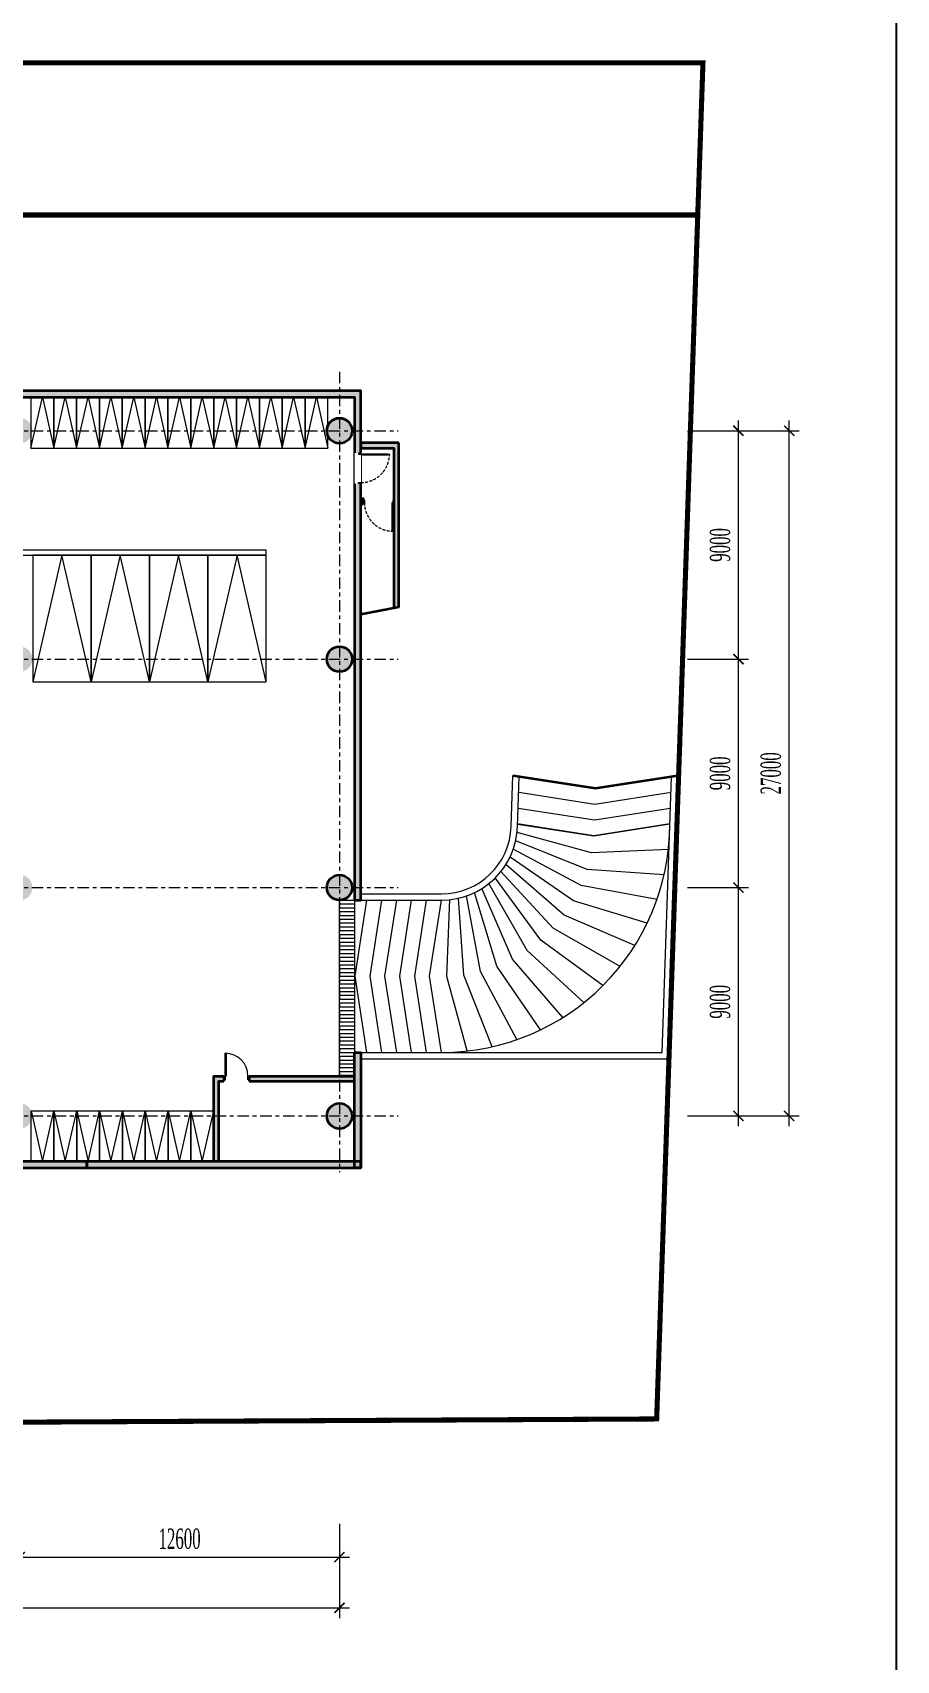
# Model space of a CAD drawing. Header units: millimetres. Extents: x 90964 to 877642, y 656808 to 1438307.
# Drawn here: x 410128 to 444170, y 1329422 to 1393564 of the extents above; entities that cross this region are included whole.
import ezdxf
from ezdxf.xclip import XClip

# ---------------------------------------------------------------- set-up
doc = ezdxf.new("R2010")
doc.units = ezdxf.units.MM
doc.header["$LTSCALE"] = 300
doc.header["$XCLIPFRAME"] = 0
doc.set_wipeout_variables(frame=1)
for name, pattern in [('( Hidden )', [0.375, 0.25, -0.125]), ('CENTER', [3, 1.5, -0.5, 0.5, -0.5]), ('HIDDEN', [0.75, 0.5, -0.25])]:
    doc.linetypes.add(name, pattern=pattern)
doc.layers.get('Defpoints').update_dxf_attribs({"color": 6})
doc.layers.add('A-CAY', color=7, linetype='Continuous', lineweight=13, true_color=0x3b7500)
for name, color, linetype, lineweight in [('A-COT VACH', 2, 'Continuous', 35), ('A-CUA', 25, 'Continuous', 5), ('A-DIM', 125, 'Continuous', 15), ('A-DOOR', 31, 'Continuous', 9), ('A-DOOR-FRAM', 31, 'Continuous', 9), ('A-HATCH', 251, 'Continuous', 5), ('A-NET MANH', 8, 'Continuous', 9), ('A-NET THAY', 125, 'Continuous', 18), ('A-TRUC', 250, 'CENTER', 5), ('A-TUONG', 7, 'Continuous', 35)]:
    doc.layers.add(name, color=color, linetype=linetype, lineweight=lineweight)
doc.styles.add('ROMANSssss', font='vntimeh.shx', dxfattribs={"width": 0.55})
doc.dimstyles.new('DIM_1-400 MB', dxfattribs={"dimscale": 400, "dimtxt": 2, "dimasz": 1, "dimexe": 1, "dimexo": 0, "dimgap": 0.8, "dimtad": 1, "dimdec": 0, "dimzin": 0, "dimdsep": 46, "dimtxsty": 'ROMANSssss', "dimblk": 'ARCHTICK', "dimcen": 1, "dimdle": 1, "dimclrd": 256, "dimclre": 256, "dimclrt": 7, "dimadec": 0, "dimazin": 0, "dimtfac": 1, "dimtdec": 0, "dimtix": 1, "dimtofl": 0, "dimtmove": 2, "dimatfit": 3, "dimfxl": 1, "dimtolj": 1, "dimtzin": 0, "dimarcsym": 0})

# ---------------------------------------------------------------- blocks, each defined once
blk = doc.blocks.new('_ArchTick')
at = {"color": 0, "linetype": 'ByBlock', "const_width": 0.15}
blk.add_lwpolyline([(-0.5, -0.5), (0.5, 0.5)], dxfattribs=at)
blk = doc.blocks.new('*D303')
at = {"layer": 'A-DIM', "lineweight": -2, "transparency": 16777216}
for p, q in [((-77246, -41925), (-77246, -45632)), ((-846, -41925), (-846, -45632)), ((-77646, -45232), (-446, -45232))]:
    blk.add_line(p, q, dxfattribs=at)
at = {"layer": 'Defpoints', "color": 0, "transparency": 16777216}
for p in [(-77246, -41925), (-846, -41925), (-846, -45232)]:
    blk.add_point(p, dxfattribs=at)
at = {"layer": 'A-DIM', "lineweight": -2, "transparency": 16777216, "xscale": 400, "yscale": 400, "zscale": 400, "rotation": 180}
blk.add_blockref('_ArchTick', (-77246, -45232), dxfattribs=at)
at = {"layer": 'A-DIM', "lineweight": -2, "transparency": 16777216, "xscale": 400, "yscale": 400, "zscale": 400}
blk.add_blockref('_ArchTick', (-846, -45232), dxfattribs=at)
at = {"layer": 'A-DIM', "color": 7, "transparency": 16777216, "insert": (-39046, -44512), "char_height": 800, "attachment_point": 5, "style": 'ROMANSssss'}
blk.add_mtext('\\A1;76400', dxfattribs=at)
blk = doc.blocks.new('*D310')
at = {"layer": 'A-DIM', "lineweight": -2, "transparency": 16777216}
for p, q in [((-13446, -41925), (-13446, -43632)), ((-846, -41925), (-846, -43632)), ((-13846, -43232), (-446, -43232))]:
    blk.add_line(p, q, dxfattribs=at)
at = {"layer": 'Defpoints', "color": 0, "transparency": 16777216}
for p in [(-13446, -41925), (-846, -41925), (-846, -43232)]:
    blk.add_point(p, dxfattribs=at)
at = {"layer": 'A-DIM', "lineweight": -2, "transparency": 16777216, "xscale": 400, "yscale": 400, "zscale": 400, "rotation": 180}
blk.add_blockref('_ArchTick', (-13446, -43232), dxfattribs=at)
at = {"layer": 'A-DIM', "lineweight": -2, "transparency": 16777216, "xscale": 400, "yscale": 400, "zscale": 400}
blk.add_blockref('_ArchTick', (-846, -43232), dxfattribs=at)
at = {"layer": 'A-DIM', "color": 7, "transparency": 16777216, "insert": (-7146, -42512), "char_height": 800, "attachment_point": 5, "style": 'ROMANSssss'}
blk.add_mtext('\\A1;12600', dxfattribs=at)
blk = doc.blocks.new('*D311')
at = {"layer": 'A-DIM', "lineweight": -2, "transparency": 16777216}
for p, q in [((14875, -26250), (14875, -16450)), ((12875, -16850), (15275, -16850)), ((12875, -25850), (15275, -25850))]:
    blk.add_line(p, q, dxfattribs=at)
at = {"layer": 'Defpoints', "color": 0, "transparency": 16777216}
for p in [(12875, -16850), (14875, -16850), (12875, -25850)]:
    blk.add_point(p, dxfattribs=at)
at = {"layer": 'A-DIM', "lineweight": -2, "transparency": 16777216, "xscale": 400, "yscale": 400, "zscale": 400}
for p, rotation in [((14875, -16850), 90), ((14875, -25850), 270)]:
    blk.add_blockref('_ArchTick', p, dxfattribs=dict(at, rotation=rotation))
at = {"layer": 'A-DIM', "color": 7, "transparency": 16777216, "insert": (14155, -21350), "char_height": 800, "attachment_point": 5, "rotation": 90, "style": 'ROMANSssss'}
blk.add_mtext('\\A1;9000', dxfattribs=at)
blk = doc.blocks.new('*D312')
at = {"layer": 'A-DIM', "lineweight": -2, "transparency": 16777216}
for p, q in [((14875, -17250), (14875, -7450)), ((12875, -7850), (15275, -7850)), ((12875, -16850), (15275, -16850))]:
    blk.add_line(p, q, dxfattribs=at)
at = {"layer": 'Defpoints', "color": 0, "transparency": 16777216}
for p in [(12875, -7850), (14875, -7850), (12875, -16850)]:
    blk.add_point(p, dxfattribs=at)
at = {"layer": 'A-DIM', "lineweight": -2, "transparency": 16777216, "xscale": 400, "yscale": 400, "zscale": 400}
for p, rotation in [((14875, -7850), 90), ((14875, -16850), 270)]:
    blk.add_blockref('_ArchTick', p, dxfattribs=dict(at, rotation=rotation))
at = {"layer": 'A-DIM', "color": 7, "transparency": 16777216, "insert": (14155, -12350), "char_height": 800, "attachment_point": 5, "rotation": 90, "style": 'ROMANSssss'}
blk.add_mtext('\\A1;9000', dxfattribs=at)
blk = doc.blocks.new('*D313')
at = {"layer": 'A-DIM', "lineweight": -2, "transparency": 16777216}
for p, q in [((14875, -8250), (14875, 1550)), ((12875, 1150), (15275, 1150)), ((12875, -7850), (15275, -7850))]:
    blk.add_line(p, q, dxfattribs=at)
at = {"layer": 'Defpoints', "color": 0, "transparency": 16777216}
for p in [(12875, 1150), (14875, 1150), (12875, -7850)]:
    blk.add_point(p, dxfattribs=at)
at = {"layer": 'A-DIM', "lineweight": -2, "transparency": 16777216, "xscale": 400, "yscale": 400, "zscale": 400}
for p, rotation in [((14875, 1150), 90), ((14875, -7850), 270)]:
    blk.add_blockref('_ArchTick', p, dxfattribs=dict(at, rotation=rotation))
at = {"layer": 'A-DIM', "color": 7, "transparency": 16777216, "insert": (14155, -3350), "char_height": 800, "attachment_point": 5, "rotation": 90, "style": 'ROMANSssss'}
blk.add_mtext('\\A1;9000', dxfattribs=at)
blk = doc.blocks.new('*D314')
at = {"layer": 'A-DIM', "lineweight": -2, "transparency": 16777216}
for p, q in [((16875, -26250), (16875, 1550)), ((12875, 1150), (17275, 1150)), ((12875, -25850), (17275, -25850))]:
    blk.add_line(p, q, dxfattribs=at)
at = {"layer": 'Defpoints', "color": 0, "transparency": 16777216}
for p in [(12875, 1150), (16875, 1150), (12875, -25850)]:
    blk.add_point(p, dxfattribs=at)
at = {"layer": 'A-DIM', "lineweight": -2, "transparency": 16777216, "xscale": 400, "yscale": 400, "zscale": 400}
for p, rotation in [((16875, 1150), 90), ((16875, -25850), 270)]:
    blk.add_blockref('_ArchTick', p, dxfattribs=dict(at, rotation=rotation))
at = {"layer": 'A-DIM', "color": 7, "transparency": 16777216, "insert": (16155, -12350), "char_height": 800, "attachment_point": 5, "rotation": 90, "style": 'ROMANSssss'}
blk.add_mtext('\\A1;27000', dxfattribs=at)
blk = doc.blocks.new('LUOICOT THAPDOI')
at = {"layer": 'A-HATCH'}
h = blk.add_hatch(color=256, dxfattribs=at)
h.dxf.hatch_style = 1
edge = h.paths.add_edge_path()
edge.add_arc((220998, 1226625), 500, 0, 360)
edge = h.paths.add_edge_path()
edge.add_arc((233598, 1226625), 500, 0, 360)
edge = h.paths.add_edge_path()
edge.add_arc((246198, 1226625), 500, 0, 360)
edge = h.paths.add_edge_path()
edge.add_arc((246198, 1217625), 500, 0, 360)
edge = h.paths.add_edge_path()
edge.add_arc((233598, 1217625), 500, 0, 360)
edge = h.paths.add_edge_path()
edge.add_arc((220998, 1217625), 500, 0, 360)
edge = h.paths.add_edge_path()
edge.add_arc((214298, 1226625), 500, 0, 360)
edge = h.paths.add_edge_path()
edge.add_arc((201698, 1226625), 500, 0, 360)
edge = h.paths.add_edge_path()
edge.add_arc((194998, 1226625), 500, 0, 360)
edge = h.paths.add_edge_path()
edge.add_arc((182398, 1226625), 500, 0, 360)
edge = h.paths.add_edge_path()
edge.add_arc((169798, 1226625), 500, 0, 360)
edge = h.paths.add_edge_path()
edge.add_arc((169798, 1217625), 500, 0, 360)
edge = h.paths.add_edge_path()
edge.add_arc((169798, 1208625), 500, 0, 360)
edge = h.paths.add_edge_path()
edge.add_arc((169798, 1199625), 500, 0, 360)
edge = h.paths.add_edge_path()
edge.add_arc((182398, 1199625), 500, 0, 360)
edge = h.paths.add_edge_path()
edge.add_arc((182398, 1208625), 500, 0, 360)
edge = h.paths.add_edge_path()
edge.add_arc((182398, 1217625), 500, 0, 360)
edge = h.paths.add_edge_path()
edge.add_arc((194998, 1217625), 500, 0, 360)
edge = h.paths.add_edge_path()
edge.add_arc((194998, 1208625), 500, 0, 360)
edge = h.paths.add_edge_path()
edge.add_arc((194998, 1199625), 500, 0, 360)
edge = h.paths.add_edge_path()
edge.add_arc((201698, 1208625), 500, 0, 360)
edge = h.paths.add_edge_path()
edge.add_arc((214298, 1208625), 500, 0, 360)
edge = h.paths.add_edge_path()
edge.add_arc((220998, 1208625), 500, 0, 360)
edge = h.paths.add_edge_path()
edge.add_arc((220998, 1199625), 500, 0, 360)
edge = h.paths.add_edge_path()
edge.add_arc((233598, 1199625), 500, 0, 360)
edge = h.paths.add_edge_path()
edge.add_arc((233598, 1208625), 500, 0, 360)
edge = h.paths.add_edge_path()
edge.add_arc((246198, 1208625), 500, 0, 360)
edge = h.paths.add_edge_path()
edge.add_arc((246198, 1199625), 500, 0, 360)
at = {"layer": 'A-COT VACH'}
for centre in [(246198, 1226625), (246198, 1217625), (246198, 1208625), (246198, 1199625)]:
    blk.add_circle(centre, 500, dxfattribs=at)
at = {"layer": 'A-TRUC'}
for p, q in [((246198, 1228945), (246198, 1197405)), ((246198, 1228945), (246198, 1197405)), ((167478, 1226625), (248518, 1226625)), ((167478, 1217625), (248518, 1217625)), ((167478, 1208625), (248518, 1208625)), ((167478, 1199625), (248518, 1199625))]:
    blk.add_line(p, q, dxfattribs=at)
blk = doc.blocks.new('CHO DO O TO')
at = {"layer": 'A-NET MANH', "color": 251}
blk.add_lwpolyline([(-1150, 0), (1150, 0), (1150, 5000), (-1150, 5000)], close=True, dxfattribs=at)
blk.add_lwpolyline([(-1150, 5000), (0, 0), (1150, 5000)], dxfattribs=at)
blk = doc.blocks.new('*U196')
at = {"layer": 'A-TUONG'}
blk.add_blockref('CHO DO O TO', (0, -2500), dxfattribs=at)
blk = doc.blocks.new('*U197')
at = {"layer": 'A-TUONG', "color": 0, "linetype": 'ByBlock', "lineweight": -2, "transparency": 16777216}
for p in [(-6900, 0), (-4600, 0), (-2300, 0), (0, 0)]:
    blk.add_blockref('*U196', p, dxfattribs=at)
blk = doc.blocks.new('CHO DO XE MAY')
at = {"layer": 'A-NET MANH', "color": 251}
blk.add_lwpolyline([(-450, -2000), (450, -2000), (450, 0), (-450, 0)], close=True, dxfattribs=at)
blk.add_lwpolyline([(-450, -2000), (0, 0), (450, -2000)], dxfattribs=at)
blk = doc.blocks.new('*U210')
at = {"layer": 'A-TUONG'}
blk.add_blockref('CHO DO XE MAY', (0, 1000), dxfattribs=at)
blk = doc.blocks.new('*U211')
at = {"layer": 'A-TUONG', "color": 0, "linetype": 'ByBlock', "lineweight": -2, "transparency": 16777216}
for p in [(0, 0), (900, 0), (1800, 0), (2700, 0), (3600, 0), (4500, 0), (5400, 0), (6300, 0)]:
    blk.add_blockref('*U210', p, dxfattribs=at)
blk = doc.blocks.new('*U257')
at = {"layer": 'A-TUONG'}
blk.add_blockref('CHO DO XE MAY', (0, 1000), dxfattribs=at)
blk = doc.blocks.new('*U258')
at = {"layer": 'A-TUONG', "color": 0, "linetype": 'ByBlock', "lineweight": -2, "transparency": 16777216}
for p in [(0, 0), (900, 0), (1800, 0), (2700, 0), (3600, 0), (4500, 0), (5400, 0), (6300, 0), (7200, 0), (8100, 0), (9000, 0), (9900, 0), (10800, 0)]:
    blk.add_blockref('*U257', p, dxfattribs=at)
blk = doc.blocks.new('*U294')
at = {"layer": 'A-HATCH'}
blk.add_lwpolyline([(233, -3000), (-233, 0), (233, 3000)], dxfattribs=at)
blk = doc.blocks.new('*U295')
at = {"layer": 'A-HATCH', "color": 0, "linetype": 'ByBlock', "lineweight": -2, "transparency": 16777216}
for p, rotation in [((430301, 1359476), 83.57142857142857), ((430364, 1360147), 90.00000000000001), ((429951, 1358178), 70.71428571428571), ((430162, 1358818), 77.14285714285715), ((429321, 1356990), 57.85714285714285), ((429669, 1357567), 64.28571428571428), ((427923, 1355544), 38.57142857142856), ((428442, 1355972), 45), ((428910, 1356457), 51.42857142857144), ((424805, 1354391), 6.428571428571362), ((425472, 1354478), 12.85714285714285), ((426126, 1354640), 19.28571428571427), ((426758, 1354873), 25.7142857142857), ((427359, 1355175), 32.14285714285714)]:
    blk.add_blockref('*U294', p, dxfattribs=dict(at, rotation=rotation))
blk.add_blockref('*U294', (424131, 1354380), dxfattribs=at)
blk = doc.blocks.new('M_Door-Passage-Single-Flush - M_Door-Passage-Single-Flush-756115-Option 5 Floor Plans')
at = {"layer": 'A-DOOR'}
for p, q in [((405, -81.35), (450, -81.35)), ((405, -981.35), (405, -81.35)), ((450, -81.35), (450, -981.35)), ((450, -981.35), (405, -981.35))]:
    blk.add_line(p, q, dxfattribs=at)
blk.add_arc((450, -81.35), 900, 180, 270, dxfattribs=at)
at = {"layer": 'A-DOOR-FRAM'}
for p, q in [((-500, 68.65), (-450, 68.65)), ((-500, -81.35), (-500, 68.65)), ((-450, 68.65), (-450, -81.35)), ((450, 68.65), (500, 68.65)), ((450, -81.35), (450, 68.65)), ((500, 68.65), (500, -81.35)), ((-450, -81.35), (-500, -81.35)), ((500, -81.35), (450, -81.35))]:
    blk.add_line(p, q, dxfattribs=at)
blk = doc.blocks.new('NEN NEW')
at = {"color": 1, "linetype": 'CENTER', "lineweight": 0, "const_width": 200}
blk.add_lwpolyline([(750, -53922), (96388, -53438), (98212, 0), (0, 0), (749, -53922)], dxfattribs=at)
blk = doc.blocks.new('NEN NEW T')
at = {"color": 5, "linetype": '( Hidden )', "lineweight": 0, "ltscale": 5, "const_width": 200}
blk.add_lwpolyline([(98006.9, -6000), (6083.9, -6000), (6749.3, -53891.3)], dxfattribs=at)
at = {"layer": 'A-TUONG'}
blk.add_blockref('NEN NEW', (0, 0), dxfattribs=at)
blk = doc.blocks.new('*U347')
blk.add_line((-100, 70), (-1400, 70))
for points in [[(133, 1600), (133, 1540), (40, 1540), (40, 1550), (0, 1550), (0, 1600)], [(0, 50), (-1500, 50), (-1500, 90), (0, 90)], [(-100, 50), (-100, 90), (-1400, 90), (-1400, 50)], [(133, 0), (133, 60), (40, 60), (40, 50), (0, 50), (0, 0)]]:
    blk.add_lwpolyline(points, close=True)
at = {"linetype": 'HIDDEN'}
blk.add_arc((0, 50), 1500, 90, 180, dxfattribs=at)
blk = doc.blocks.new('*U348')
blk.add_line((-100, 70), (-1400, 70))
for points in [[(133, 1600), (133, 1540), (40, 1540), (40, 1550), (0, 1550), (0, 1600)], [(0, 50), (-1500, 50), (-1500, 90), (0, 90)], [(-100, 50), (-100, 90), (-1400, 90), (-1400, 50)], [(133, 0), (133, 60), (40, 60), (40, 50), (0, 50), (0, 0)]]:
    blk.add_lwpolyline(points, close=True)
at = {"linetype": 'HIDDEN'}
blk.add_arc((0, 50), 1500, 90, 180, dxfattribs=at)
blk = doc.blocks.new('DIM T1')
at = {"layer": 'A-DIM'}
for base, p1, p2, picture, middle in [((14875.1, 1150), (12875.1, -7850), (12875.1, 1150), '*D313', (14155.1, -3350)), ((16875.1, 1150), (12875.1, -25850), (12875.1, 1150), '*D314', (16155.1, -12350)), ((14875.1, -7850), (12875.1, -16850), (12875.1, -7850), '*D312', (14155.1, -12350)), ((14875.1, -16850), (12875.1, -25850), (12875.1, -16850), '*D311', (14155.1, -21350))]:
    dim = blk.add_linear_dim(base=base, p1=p1, p2=p2, angle=90, dimstyle='DIM_1-400 MB', dxfattribs=at)
    dim.commit()
    dim.dimension.update_dxf_attribs({"geometry": picture, "text_midpoint": middle})
for base, p1, picture, middle in [((-846.2, -45232.1), (-77246.1, -41924.8), '*D303', (-39046.2, -44512.1)), ((-846.2, -43232.1), (-13446.2, -41924.8), '*D310', (-7146.2, -42512.1))]:
    dim = blk.add_linear_dim(base=base, p1=p1, p2=(-846.2, -41924.8), dimstyle='DIM_1-400 MB', dxfattribs=at)
    dim.commit()
    dim.dimension.update_dxf_attribs({"geometry": picture, "text_midpoint": middle})

msp = doc.modelspace()

# ---------------------------------------------------------------- hatches: boundary and pattern name
at = {"layer": 'A-CAY'}
h = msp.add_hatch(dxfattribs=at)
h.set_pattern_fill('_USER', color=250, scale=150, pattern_type=0)
h.set_pattern_definition([(2e-12, (374240.73, 703729.79), (-5e-12, 150), [])])
h.paths.add_polyline_path([(422816.7, 1352447.8), (422220.9, 1352447.8), (422220.9, 1359379.8), (422816.7, 1359379.8)])
at = {"layer": 'A-COT VACH'}
h = msp.add_hatch(color=251, dxfattribs=at)
h.dxf.hatch_style = 1
h.paths.add_polyline_path([(409620.9, 1379444), (345017.1, 1379444), (345017.1, 1348825.3), (412267.1, 1348825.3), (412267.1, 1349075.3), (369667.1, 1349075.3), (345267.1, 1349075.3), (345267.1, 1379194), (409620.9, 1379194)])
h.paths.add_polyline_path([(423067.1, 1379444), (409620.9, 1379444), (409620.9, 1379194), (422817.1, 1379194), (422817.1, 1359379.8), (423067.1, 1359379.8)])
h.paths.add_polyline_path([(422816.7, 1349075.3), (412267.1, 1349075.3), (412267.1, 1348825.3), (422816.7, 1348825.3)])
h.paths.add_polyline_path([(423067.1, 1353379.8), (422816.7, 1353379.8), (422816.7, 1348825.3), (423067.1, 1348825.3)])
h.paths.add_polyline_path([(422816.7, 1352447.8), (418667.1, 1352447.8), (418667.1, 1352247.8), (422816.7, 1352247.8)])
h.paths.add_polyline_path([(417667.1, 1352447.8), (417267.1, 1352447.8), (417267.1, 1349075.3), (417467.1, 1349075.3), (417467.1, 1352247.8), (417667.1, 1352247.8)])

# ---------------------------------------------------------------- linework, layer by layer
for p, q in [((417667.1, 1352447.8), (417667.1, 1352247.8)), ((418667.1, 1352447.8), (418667.1, 1352247.8))]:
    msp.add_line(p, q, dxfattribs=at)
for points in [[(369667.1, 1349075.3), (345267.1, 1349075.3), (345267.1, 1379194), (409620.9, 1379194), (409620.9, 1379444), (345017.1, 1379444), (345017.1, 1348825.3), (412267.1, 1348825.3), (412267.1, 1349075.3), (369667.1, 1349075.3)], [(429057.4, 1364295.3), (432309.7, 1363790.1), (435561.1, 1364295.1)], [(417267.1, 1349075.3), (417267.1, 1352447.8), (417667.1, 1352447.8)], [(417467.1, 1349075.3), (417467.1, 1352247.8), (417667.1, 1352247.8)], [(418667.1, 1352447.8), (422816.7, 1352447.8)], [(418667.1, 1352247.8), (422816.7, 1352247.8)]]:
    msp.add_lwpolyline(points, dxfattribs=at)
for points in [[(409620.9, 1379194), (422817.1, 1379194), (422817.1, 1359379.8), (423067.1, 1359379.8), (423067.1, 1379444), (409620.9, 1379444)], [(423067.1, 1348825.3), (422816.7, 1348825.3), (422816.7, 1353379.8), (423067.1, 1353379.8)], [(412267.1, 1348825.3), (423067.1, 1348825.3), (423067.1, 1349075.3), (412267.1, 1349075.3)]]:
    msp.add_lwpolyline(points, close=True, dxfattribs=at)
at = {"layer": 'A-HATCH'}
for points in [[(429290.1, 1363630.8), (432288.3, 1363165.1), (435288.3, 1363631.1)], [(429268.7, 1363005.9), (432267, 1362540.2), (435267, 1363006.1)], [(429242.1, 1362379.5), (432240.4, 1361913.8), (435240.4, 1362379.8)], [(423305.4, 1353379.8), (422839.4, 1356379.8), (423305.4, 1359379.8)], [(423892.4, 1353379.8), (423426.4, 1356379.8), (423892.4, 1359379.8)], [(424479.4, 1353379.8), (424013.4, 1356379.8), (424479.4, 1359379.8)], [(425066.4, 1353379.8), (424600.4, 1356379.8), (425066.4, 1359379.8)], [(425653.4, 1353379.8), (425187.4, 1356379.8), (425653.4, 1359379.8)]]:
    msp.add_lwpolyline(points, dxfattribs=at)
msp.add_lwpolyline([(422816.7, 1352447.8), (422220.9, 1352447.8), (422220.9, 1359379.8), (422816.7, 1359379.8)], close=True, dxfattribs=at)
msp.add_arc((426240.4, 1362379.8), 9000, 270.000002, 359.999999, dxfattribs=at)
at = {"layer": 'A-NET THAY'}
msp.add_lwpolyline([(365907.7, 1372975), (419334.2, 1372975), (419334.2, 1373175), (365907.7, 1373175)], close=True, dxfattribs=at)
for points in [[(423067.1, 1359629.8), (426240.4, 1359629.8, 0.4042589), (428988.8, 1362286), (429057.4, 1364295.3)], [(423067.1, 1359379.8), (426240.4, 1359379.8, 0.4042589), (429238.7, 1362277.5), (429306.2, 1364256.6)]]:
    msp.add_lwpolyline(points, format="xyb", dxfattribs=at)
for points in [[(423067.1, 1353129.8), (435180.2, 1353129.8), (435561.1, 1364295.1)], [(423067.1, 1353379.8), (434938.6, 1353379.8), (435309.7, 1364256.1)]]:
    msp.add_lwpolyline(points, dxfattribs=at)

# ---------------------------------------------------------------- block references
at = {"layer": 'A-COT VACH'}
msp.add_blockref('LUOICOT THAPDOI', (176022.9, 151250), dxfattribs=at)
at = {"layer": 'A-DIM'}
msp.add_blockref('DIM T1', (423067.1, 1376725.3), dxfattribs=at)
at = {"layer": 'A-DOOR', "rotation": 180}
msp.add_blockref('M_Door-Passage-Single-Flush - M_Door-Passage-Single-Flush-756115-Option 5 Floor Plans', (418167.1, 1352366.4), dxfattribs=at)
at = {"layer": 'A-HATCH'}
msp.add_blockref('*U295', (1876, 2000), dxfattribs=at)
at = {"layer": 'A-TUONG'}
msp.add_blockref('*U258', (410514.7, 1378194), dxfattribs=at)
at = {"layer": 'A-TUONG', "rotation": 180}
msp.add_blockref('*U197', (411284.2, 1370475), dxfattribs=at)
at = {"layer": 'A-TUONG', "xscale": -1, "rotation": 180}
msp.add_blockref('*U211', (410517.1, 1350075.3), dxfattribs=at)

# ---------------------------------------------------------------- next in the draw order: block references
at = {"layer": 'A-TUONG'}
ref = msp.add_blockref('NEN NEW T', (338333.2, 1392375.3), dxfattribs=at)
XClip(ref).set_block_clipping_path([(-1151.951366094, -55445.920515141), (100712.1462453315, 1910.2181591089)])

# ---------------------------------------------------------------- next in the draw order: hatches: boundary and pattern name
at = {"layer": 'A-COT VACH'}
h = msp.add_hatch(color=251, dxfattribs=at)
h.dxf.hatch_style = 1
h.paths.add_polyline_path([(423167.1, 1374994), (423167.1, 1375194), (423067.1, 1375194), (423067.1, 1374994)])
h.paths.add_polyline_path([(424567.1, 1377394), (423067.1, 1377394), (423067.1, 1377194), (424367.1, 1377194), (424367.1, 1370894), (424567.1, 1370932.5)])

# ---------------------------------------------------------------- next in the draw order: linework, layer by layer
for points in [[(424567.1, 1377394), (423067.1, 1377394), (423067.1, 1377194), (424367.1, 1377194), (424367.1, 1370894), (424567.1, 1370932.5)], [(423167.1, 1374994), (423167.1, 1375194), (423067.1, 1375194), (423067.1, 1374994)]]:
    msp.add_lwpolyline(points, close=True, dxfattribs=at)
msp.add_lwpolyline([(423067.1, 1370644), (424567.1, 1370932.5)], dxfattribs=at)
at = {"layer": 'Defpoints', "color": 1}
msp.add_lwpolyline([(294836.5, 1312716.3), (444169.9, 1312716.3), (444169.9, 1418316.3), (294836.5, 1418316.3)], close=True, dxfattribs=at)

# ---------------------------------------------------------------- next in the draw order: block references
at = {"layer": 'A-CUA', "extrusion": (0, 0, -1), "xscale": -0.7500000000000031, "yscale": 0.7500000000000031, "zscale": -0.7500000000000031, "rotation": 270.0000000000016}
msp.add_blockref('*U347', (-424367.1, 1375044), dxfattribs=at)

# ---------------------------------------------------------------- next in the draw order: wipeouts: each hides what was drawn before it
at = {"color": 251}
msp.add_wipeout([(423067.1, 1376994), (422817.1, 1376994), (422817.1, 1375794), (423067.1, 1375794)], dxfattribs=at).dxf.layer = 'A-COT VACH'

# ---------------------------------------------------------------- next in the draw order: block references
at = {"layer": 'A-CUA', "extrusion": (0, 0, -1), "xscale": -0.7500000000000031, "yscale": 0.7500000000000031, "zscale": -0.7500000000000031, "rotation": 180}
msp.add_blockref('*U348', (-423067.1, 1376994), dxfattribs=at)

doc.saveas('drawing.dxf')
